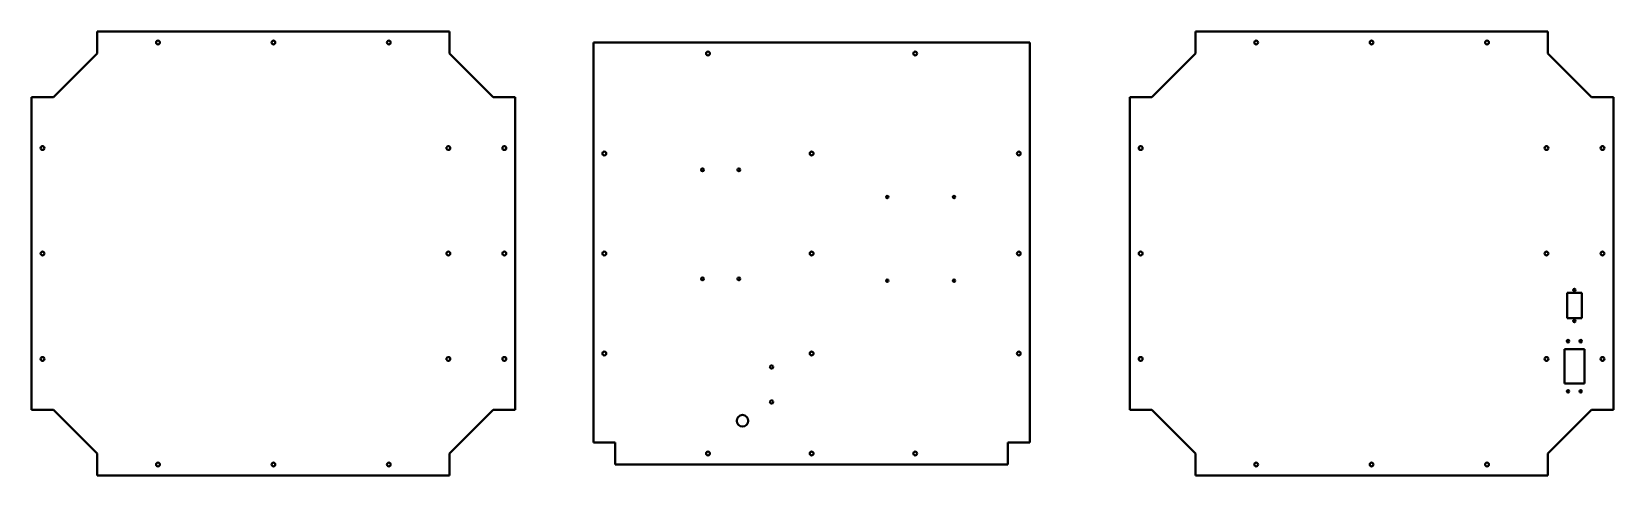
# Model space of a CAD drawing. Header units: inches. Extents: x -1072 to 1102, y -305 to 305.
import ezdxf

# ---------------------------------------------------------------- set-up
doc = ezdxf.new("R2010")
doc.units = ezdxf.units.IN
doc.header["$MEASUREMENT"] = 0
doc.layers.add('ModelSketch_Visible', color=7, linetype='Continuous', lineweight=40)

msp = doc.modelspace()

# ---------------------------------------------------------------- linework, layer by layer
at = {"layer": 'ModelSketch_Visible'}
for p, q in [((-982.3, 305), (-982.3, 274.8)), ((-982.3, 305), (-497.7, 305)), ((-982.3, 305), (-497.7, 305)), ((-982.3, 305), (-982.3, 274.8)), ((-497.7, 305), (-497.7, 274.8)), ((-497.7, 305), (-497.7, 274.8)), ((527.7, 305), (527.7, 274.8)), ((527.7, 305), (527.7, 274.8)), ((527.7, 305), (1012.3, 305)), ((527.7, 305), (1012.3, 305)), ((1012.3, 305), (1012.3, 274.8)), ((1012.3, 305), (1012.3, 274.8)), ((-300, 290), (-300, -260)), ((300, 290), (-300, 290)), ((300, 290), (-300, 290)), ((-300, 290), (-300, -260)), ((300, 290), (300, -260)), ((300, 290), (300, -260)), ((-982.3, 274.8), (-1042.3, 214.8)), ((-982.3, 274.8), (-1042.3, 214.8)), ((-497.7, 274.8), (-437.7, 214.8)), ((-497.7, 274.8), (-437.7, 214.8)), ((527.7, 274.8), (467.7, 214.8)), ((527.7, 274.8), (467.7, 214.8)), ((1012.3, 274.8), (1072.3, 214.8)), ((1012.3, 274.8), (1072.3, 214.8)), ((-1042.3, 214.8), (-1072.5, 214.8)), ((-1072.5, 214.8), (-1072.5, -214.8)), ((-1042.3, 214.8), (-1072.5, 214.8)), ((-1072.5, 214.8), (-1072.5, -214.8)), ((-437.7, 214.8), (-407.5, 214.8)), ((-437.7, 214.8), (-407.5, 214.8)), ((-407.5, 214.8), (-407.5, -214.8)), ((-407.5, 214.8), (-407.5, -214.8)), ((467.7, 214.8), (437.5, 214.8)), ((437.5, 214.8), (437.5, -214.8)), ((437.5, 214.8), (437.5, -214.8)), ((467.7, 214.8), (437.5, 214.8)), ((1072.3, 214.8), (1102.5, 214.8)), ((1072.3, 214.8), (1102.5, 214.8)), ((1102.5, 214.8), (1102.5, -214.8)), ((1102.5, 214.8), (1102.5, -214.8)), ((1039, -89), (1039, -54)), ((1059, -54), (1039, -54)), ((1039, -89), (1039, -54)), ((1059, -54), (1039, -54)), ((1059, -89), (1059, -54)), ((1059, -89), (1059, -54)), ((1059, -89), (1039, -89)), ((1059, -89), (1039, -89)), ((1062.75, -131.5), (1035.25, -131.5)), ((1035.25, -178.5), (1035.25, -131.5)), ((1035.25, -178.5), (1035.25, -131.5)), ((1062.75, -131.5), (1035.25, -131.5)), ((1062.75, -178.5), (1062.75, -131.5)), ((1062.75, -178.5), (1062.75, -131.5)), ((1062.75, -178.5), (1035.25, -178.5)), ((1062.75, -178.5), (1035.25, -178.5)), ((-1042.3, -214.8), (-1072.5, -214.8)), ((-1042.3, -214.8), (-1072.5, -214.8)), ((-982.3, -274.8), (-1042.3, -214.8)), ((-982.3, -274.8), (-1042.3, -214.8)), ((-497.7, -274.8), (-437.7, -214.8)), ((-497.7, -274.8), (-437.7, -214.8)), ((-437.7, -214.8), (-407.5, -214.8)), ((-437.7, -214.8), (-407.5, -214.8)), ((467.7, -214.8), (437.5, -214.8)), ((467.7, -214.8), (437.5, -214.8)), ((527.7, -274.8), (467.7, -214.8)), ((527.7, -274.8), (467.7, -214.8)), ((1012.3, -274.8), (1072.3, -214.8)), ((1012.3, -274.8), (1072.3, -214.8)), ((1072.3, -214.8), (1102.5, -214.8)), ((1072.3, -214.8), (1102.5, -214.8)), ((-300, -260), (-270, -260)), ((-300, -260), (-270, -260)), ((-270, -260), (-270, -290)), ((-270, -260), (-270, -290)), ((300, -260), (270, -260)), ((270, -260), (270, -290)), ((270, -260), (270, -290)), ((300, -260), (270, -260)), ((-982.3, -305), (-982.3, -274.8)), ((-982.3, -305), (-982.3, -274.8)), ((-497.7, -305), (-497.7, -274.8)), ((-497.7, -305), (-497.7, -274.8)), ((527.7, -305), (527.7, -274.8)), ((527.7, -305), (527.7, -274.8)), ((1012.3, -305), (1012.3, -274.8)), ((1012.3, -305), (1012.3, -274.8)), ((270, -290), (-270, -290)), ((270, -290), (-270, -290)), ((-982.3, -305), (-497.7, -305)), ((-982.3, -305), (-497.7, -305)), ((527.7, -305), (1012.3, -305)), ((527.7, -305), (1012.3, -305))]:
    msp.add_line(p, q, dxfattribs=at)
for centre, radius in [((-898.75, 290), 2.6), ((-898.75, 290), 2.6), ((-740, 290), 2.6), ((-740, 290), 2.6), ((-581.25, 290), 2.6), ((-581.25, 290), 2.6), ((611.25, 290), 2.6), ((611.25, 290), 2.6), ((770, 290), 2.6), ((770, 290), 2.6), ((928.75, 290), 2.6), ((928.75, 290), 2.6), ((-142.5, 275), 2.6), ((-142.5, 275), 2.6), ((142.5, 275), 2.6), ((142.5, 275), 2.6), ((-1057.5, 145), 2.6), ((-1057.5, 145), 2.6), ((-499.5, 145), 2.6), ((-499.5, 145), 2.6), ((-422.5, 145), 2.6), ((-422.5, 145), 2.6), ((-285, 137.5), 2.6), ((-285, 137.5), 2.6), ((0, 137.5), 2.6), ((0, 137.5), 2.6), ((285, 137.5), 2.6), ((285, 137.5), 2.6), ((452.5, 145), 2.6), ((452.5, 145), 2.6), ((1010.5, 145), 2.6), ((1010.5, 145), 2.6), ((1087.5, 145), 2.6), ((1087.5, 145), 2.6), ((-150, 115), 2), ((-150, 115), 2), ((-100, 115), 2), ((-100, 115), 2), ((104, 77.5), 1.65), ((104, 77.5), 1.65), ((196, 77.5), 1.65), ((196, 77.5), 1.65), ((-1057.5, 0), 2.6), ((-1057.5, 0), 2.6), ((-499.5, 0), 2.6), ((-499.5, 0), 2.6), ((-422.5, 0), 2.6), ((-422.5, 0), 2.6), ((-285, 0), 2.6), ((-285, 0), 2.6), ((0, 0), 2.6), ((0, 0), 2.6), ((285, 0), 2.6), ((285, 0), 2.6), ((452.5, 0), 2.6), ((452.5, 0), 2.6), ((1010.5, 0), 2.6), ((1010.5, 0), 2.6), ((1087.5, 0), 2.6), ((1087.5, 0), 2.6), ((-150, -35), 2), ((-150, -35), 2), ((-100, -35), 2), ((-100, -35), 2), ((104, -37.5), 1.65), ((104, -37.5), 1.65), ((196, -37.5), 1.65), ((196, -37.5), 1.65), ((1049, -50.15), 1.65), ((1049, -50.15), 1.65), ((1049, -92.85), 1.65), ((1049, -92.85), 1.65), ((1040.3, -120.5), 1.65), ((1057.7, -120.5), 1.65), ((-1057.5, -145), 2.6), ((-1057.5, -145), 2.6), ((-499.5, -145), 2.6), ((-499.5, -145), 2.6), ((-422.5, -145), 2.6), ((-422.5, -145), 2.6), ((-285, -137.5), 2.6), ((-285, -137.5), 2.6), ((0, -137.5), 2.6), ((0, -137.5), 2.6), ((285, -137.5), 2.6), ((285, -137.5), 2.6), ((452.5, -145), 2.6), ((452.5, -145), 2.6), ((1010.5, -145), 2.6), ((1010.5, -145), 2.6), ((1087.5, -145), 2.6), ((1087.5, -145), 2.6), ((-55, -156), 2.25), ((-55, -156), 2.25), ((1040.3, -189.5), 1.65), ((1057.7, -189.5), 1.65), ((-55, -204), 2.25), ((-55, -204), 2.25), ((-95, -230), 8), ((-95, -230), 8), ((-142.5, -275), 2.6), ((-142.5, -275), 2.6), ((0, -275), 2.6), ((0, -275), 2.6), ((142.5, -275), 2.6), ((142.5, -275), 2.6), ((-898.75, -290), 2.6), ((-898.75, -290), 2.6), ((-740, -290), 2.6), ((-740, -290), 2.6), ((-581.25, -290), 2.6), ((-581.25, -290), 2.6), ((611.25, -290), 2.6), ((611.25, -290), 2.6), ((770, -290), 2.6), ((770, -290), 2.6), ((928.75, -290), 2.6), ((928.75, -290), 2.6)]:
    msp.add_circle(centre, radius, dxfattribs=at)

doc.saveas('drawing.dxf')
